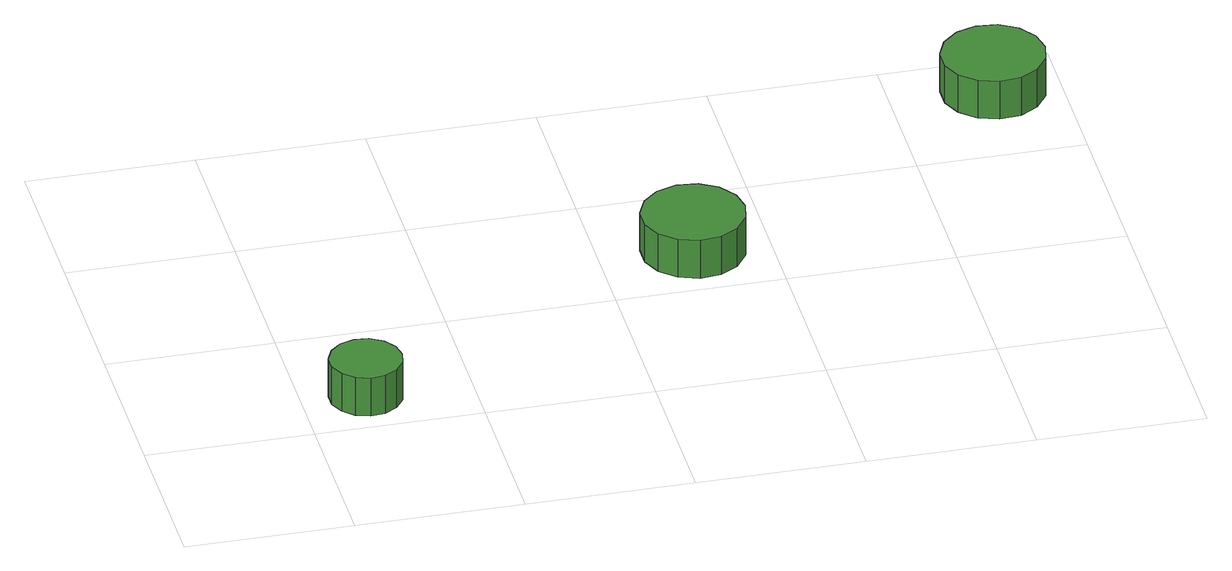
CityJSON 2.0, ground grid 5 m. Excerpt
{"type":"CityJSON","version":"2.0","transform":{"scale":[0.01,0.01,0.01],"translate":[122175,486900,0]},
"CityObjects":{
"tree1":{"type":"SolitaryVegetationObject","attributes":{"function":"something"},"geometry":[{"type":"MultiSurface","lod":"1","boundaries":[[[0,1,2,3,4,5,6,7,8,9,10,11,12,13,14]],[[15,16,17,18,19,20,21,22,23,24,25,26,27,28,29]],[[0,29,28,1]],[[1,28,27,2]],[[2,27,26,3]],[[3,26,25,4]],[[4,25,24,5]],[[5,24,23,6]],[[6,23,22,7]],[[7,22,21,8]],[[8,21,20,9]],[[9,20,19,10]],[[10,19,18,11]],[[11,18,17,12]],[[12,17,16,13]],[[13,16,15,14]],[[14,15,29,0]]]}]},
"tree2":{"type":"SolitaryVegetationObject","attributes":{"function":"something"},"geometry":[{"type":"MultiSurface","lod":"1","boundaries":[[[30,31,32,33,34,35,36,37,38,39,40,41,42,43,44]],[[45,46,47,48,49,50,51,52,53,54,55,56,57,58,59]],[[30,59,58,31]],[[31,58,57,32]],[[32,57,56,33]],[[33,56,55,34]],[[34,55,54,35]],[[35,54,53,36]],[[36,53,52,37]],[[37,52,51,38]],[[38,51,50,39]],[[39,50,49,40]],[[40,49,48,41]],[[41,48,47,42]],[[42,47,46,43]],[[43,46,45,44]],[[44,45,59,30]]]}]},
"tree3":{"type":"SolitaryVegetationObject","attributes":{"function":"something"},"geometry":[{"type":"MultiSurface","lod":"1","boundaries":[[[60,61,62,63,64,65,66,67,68,69,70,71,72,73,74]],[[75,76,77,78,79,80,81,82,83,84,85,86,87,88,89]],[[60,89,88,61]],[[61,88,87,62]],[[62,87,86,63]],[[63,86,85,64]],[[64,85,84,65]],[[65,84,83,66]],[[66,83,82,67]],[[67,82,81,68]],[[68,81,80,69]],[[69,80,79,70]],[[70,79,78,71]],[[71,78,77,72]],[[72,77,76,73]],[[73,76,75,74]],[[74,75,89,60]]]}]}
},
"vertices":[
[295,165,187],[286,208,187],[260,244,187],[221,267,187],[177,271,187],[135,258,187],[102,228,187],[83,187,187],[83,143,187],[102,102,187],[135,72,187],[177,58,187],[221,63,187],[260,85,187],[286,121,187],[286,121,60],[260,85,60],[221,63,60],[177,58,60],[135,72,60],[102,102,60],[83,143,60],[83,187,60],[102,228,60],[135,258,60],[177,271,60],[221,267,60],[260,244,60],[286,208,60],[295,165,60],
[1427,703,192],[1414,765,192],[1377,816,192],[1322,848,192],[1259,855,192],[1198,835,192],[1151,793,192],[1125,735,192],[1125,671,192],[1151,613,192],[1198,571,192],[1259,551,192],[1322,558,192],[1377,589,192],[1414,641,192],[1414,641,65],[1377,589,65],[1322,558,65],[1259,551,65],[1198,571,65],[1151,613,65],[1125,671,65],[1125,735,65],[1151,793,65],[1198,835,65],[1259,855,65],[1322,848,65],[1377,816,65],[1414,765,65],[1427,703,65],
[2453,1330,194],[2440,1392,194],[2403,1444,194],[2348,1476,194],[2284,1482,194],[2224,1463,194],[2177,1420,194],[2151,1362,194],[2151,1299,194],[2177,1241,194],[2224,1198,194],[2284,1179,194],[2348,1185,194],[2403,1217,194],[2440,1268,194],[2440,1268,67],[2403,1217,67],[2348,1185,67],[2284,1179,67],[2224,1198,67],[2177,1241,67],[2151,1299,67],[2151,1362,67],[2177,1420,67],[2224,1463,67],[2284,1482,67],[2348,1476,67],[2403,1444,67],[2440,1392,67],[2453,1330,67]
]}
